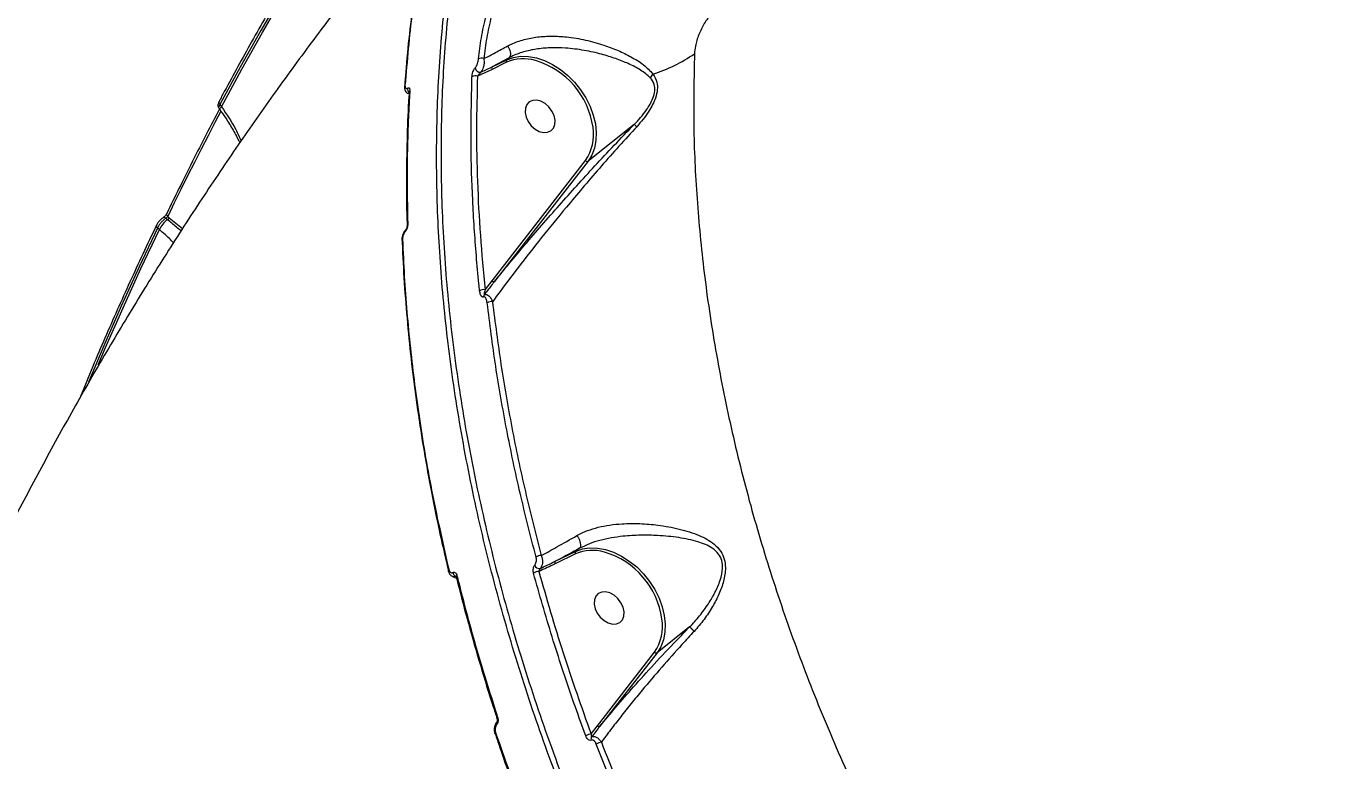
# Model space of a CAD drawing. Header units: millimetres. Extents: x -7151 to 6134, y -5040 to 5562.
# Drawn here: x -3801.5 to -3471.7, y -40.1 to 143.5 of the extents above; entities that cross this region are included whole.
import ezdxf

# ---------------------------------------------------------------- set-up
doc = ezdxf.new("R2010")
doc.units = ezdxf.units.MM
for name, color, linetype in [('DIKOM_ОБЪЕКТ', 7, 'Continuous'), ('DIKOM_РАЗМЕР_ЗОНА', 7, 'Continuous'), ('DIKOM_РАЗМЕР_ОБЪЕКТА', 7, 'Continuous')]:
    doc.layers.add(name, color=color, linetype=linetype)
doc.styles.add('style1', font='arial.ttf', dxfattribs={"width": 0.8})
doc.dimstyles.new('1-50', dxfattribs={"dimtxt": 300, "dimasz": 200, "dimexe": 100, "dimexo": 0, "dimgap": 100, "dimtad": 1, "dimtxsty": 'style1', "dimcen": 200, "dimclrd": 7, "dimclre": 7, "dimclrt": 7, "dimadec": 1, "dimazin": 2, "dimtfac": 1, "dimtmove": 0, "dimatfit": 2, "dimfxl": 0, "dimlwd": 25, "dimlwe": 18, "dimarcsym": 0})

# ---------------------------------------------------------------- blocks, each defined once
blk = doc.blocks.new('*D0')
at = {"layer": 'Defpoints', "color": 0, "transparency": 16777216}
for p in [(4133.55, 168.74), (-4567.47, -1241.13), (4133.55, -4153.12)]:
    blk.add_point(p, dxfattribs=at)
at = {"layer": 'DIKOM_РАЗМЕР_ОБЪЕКТА', "color": 7, "lineweight": 18, "transparency": 16777216}
for p, q in [((4133.55, 168.74), (4133.55, -4253.12)), ((-4567.47, -1241.13), (-4567.47, -4253.12))]:
    blk.add_line(p, q, dxfattribs=at)
at = {"layer": 'DIKOM_РАЗМЕР_ОБЪЕКТА', "color": 7, "lineweight": 25, "transparency": 16777216}
blk.add_line((-4367.47, -4153.12), (3933.55, -4153.12), dxfattribs=at)
at = {"layer": 'DIKOM_РАЗМЕР_ОБЪЕКТА', "color": 7, "transparency": 16777216}
for points in [[(-4367.47, -4119.79), (-4367.47, -4186.45), (-4567.47, -4153.12)], [(3933.55, -4119.79), (3933.55, -4186.45), (4133.55, -4153.12)]]:
    blk.add_solid(points, dxfattribs=at)
at = {"layer": 'DIKOM_РАЗМЕР_ОБЪЕКТА', "color": 7, "transparency": 16777216, "insert": (150.61, -3899.95), "char_height": 300, "attachment_point": 5, "style": 'style1'}
blk.add_mtext('8700', dxfattribs=at)
blk = doc.blocks.new('*D1')
at = {"layer": 'Defpoints', "color": 0, "transparency": 16777216}
for p in [(-2392.45, 3674.75), (-6010.84, -1738.88), (-3202.89, -1738.88)]:
    blk.add_point(p, dxfattribs=at)
at = {"layer": 'DIKOM_РАЗМЕР_ОБЪЕКТА', "color": 7, "lineweight": 18, "transparency": 16777216}
for p, q in [((-2392.45, 3674.75), (-6110.84, 3674.75)), ((-3202.89, -1738.88), (-6110.84, -1738.88))]:
    blk.add_line(p, q, dxfattribs=at)
at = {"layer": 'DIKOM_РАЗМЕР_ОБЪЕКТА', "color": 7, "lineweight": 25, "transparency": 16777216}
blk.add_line((-6010.84, 3474.75), (-6010.84, -1538.88), dxfattribs=at)
at = {"layer": 'DIKOM_РАЗМЕР_ОБЪЕКТА', "color": 7, "transparency": 16777216}
for points in [[(-6044.18, 3474.75), (-5977.51, 3474.75), (-6010.84, 3674.75)], [(-6044.18, -1538.88), (-5977.51, -1538.88), (-6010.84, -1738.88)]]:
    blk.add_solid(points, dxfattribs=at)
at = {"layer": 'DIKOM_РАЗМЕР_ОБЪЕКТА', "color": 7, "transparency": 16777216, "insert": (-6264.01, 967.94), "char_height": 300, "attachment_point": 5, "rotation": 90, "style": 'style1'}
blk.add_mtext('5400', dxfattribs=at)
blk = doc.blocks.new('*D2')
at = {"layer": 'Defpoints', "color": 0, "transparency": 16777216}
for p in [(-3409.24, 5551.13), (-6701.17, -3742.74), (-3065.41, -3742.74)]:
    blk.add_point(p, dxfattribs=at)
at = {"layer": 'DIKOM_РАЗМЕР_ЗОНА', "color": 7, "lineweight": 18, "transparency": 16777216}
for p, q in [((-3409.24, 5551.13), (-6801.17, 5551.13)), ((-3065.41, -3742.74), (-6801.17, -3742.74))]:
    blk.add_line(p, q, dxfattribs=at)
at = {"layer": 'DIKOM_РАЗМЕР_ЗОНА', "color": 7, "lineweight": 25, "transparency": 16777216}
blk.add_line((-6701.17, 5351.13), (-6701.17, -3542.74), dxfattribs=at)
at = {"layer": 'DIKOM_РАЗМЕР_ЗОНА', "color": 7, "transparency": 16777216}
for points in [[(-6734.5, 5351.13), (-6667.84, 5351.13), (-6701.17, 5551.13)], [(-6734.5, -3542.74), (-6667.84, -3542.74), (-6701.17, -3742.74)]]:
    blk.add_solid(points, dxfattribs=at)
at = {"layer": 'DIKOM_РАЗМЕР_ЗОНА', "color": 7, "transparency": 16777216, "insert": (-6954.45, 885.88), "char_height": 300, "attachment_point": 5, "rotation": 90, "style": 'style1'}
blk.add_mtext('9300', dxfattribs=at)
blk = doc.blocks.new('*D3')
at = {"layer": 'Defpoints', "color": 0, "transparency": 16777216}
for p in [(6133.55, 253.24), (-5802.46, -2467.19), (6133.55, -4939.78)]:
    blk.add_point(p, dxfattribs=at)
at = {"layer": 'DIKOM_РАЗМЕР_ЗОНА', "color": 7, "lineweight": 18, "transparency": 16777216}
for p, q in [((6133.55, 253.24), (6133.55, -5039.78)), ((-5802.46, -2467.19), (-5802.46, -5039.78))]:
    blk.add_line(p, q, dxfattribs=at)
at = {"layer": 'DIKOM_РАЗМЕР_ЗОНА', "color": 7, "lineweight": 25, "transparency": 16777216}
blk.add_line((-5602.46, -4939.78), (5933.55, -4939.78), dxfattribs=at)
at = {"layer": 'DIKOM_РАЗМЕР_ЗОНА', "color": 7, "transparency": 16777216}
for points in [[(-5602.46, -4906.44), (-5602.46, -4973.11), (-5802.46, -4939.78)], [(5933.55, -4906.44), (5933.55, -4973.11), (6133.55, -4939.78)]]:
    blk.add_solid(points, dxfattribs=at)
at = {"layer": 'DIKOM_РАЗМЕР_ЗОНА', "color": 7, "transparency": 16777216, "insert": (186.61, -4686.61), "char_height": 300, "attachment_point": 5, "style": 'style1'}
blk.add_mtext('11950', dxfattribs=at)

msp = doc.modelspace()

# ---------------------------------------------------------------- linework, layer by layer
at = {"layer": 'DIKOM_ОБЪЕКТ', "color": 7, "linetype": 'Continuous', "lineweight": 15}
for p, q in [((-3680.675, 135.704), (-3684.972, 133.421)), ((-3684.972, 133.421), (-3681.317, 135.193)), ((-3680.675, 135.704), (-3681.317, 135.193)), ((-3680.673, 135.705), (-3680.675, 135.704)), ((-3684.984, 132.781), (-3688.619, 131.057)), ((-3687.786, 132.071), (-3684.972, 133.421)), ((-3681.329, 134.553), (-3684.984, 132.781)), ((-3753.314, 123.12), (-3753.045, 122.749)), ((-3753.045, 122.749), (-3753.051, 122.757)), ((-3753.041, 123.988), (-3752.653, 123.451)), ((-3649.436, 118.981), (-3660.967, 109.825)), ((-3684.989, 79.865), (-3661.596, 109.955)), ((-3660.967, 109.825), (-3684.361, 79.736)), ((-3767.27, 95.672), (-3767.286, 95.661)), ((-3766.095, 95.975), (-3765.736, 95.678)), ((-3765.736, 95.678), (-3762.399, 92.944)), ((-3768.197, 92.687), (-3768.662, 93.073)), ((-3766.146, 95.179), (-3766.561, 95.523)), ((-3707.53, 89.97), (-3707.532, 90.007)), ((-3686.707, 77.632), (-3684.989, 79.865)), ((-3664.081, 11.564), (-3669.172, 9.095)), ((-3669.16, 9.735), (-3664.069, 12.204)), ((-3663.087, 12.983), (-3664.069, 12.204)), ((-3663.085, 12.985), (-3663.087, 12.983)), ((-3693.951, 5.936), (-3694.083, 5.987)), ((-3635.592, -6.711), (-3643.719, -13.164)), ((-3658.637, -31.414), (-3644.348, -13.035)), ((-3643.719, -13.164), (-3658.007, -31.543)), ((-3660.207, -33.467), (-3658.637, -31.414))]:
    msp.add_line(p, q, dxfattribs=at)
at = {"layer": 'DIKOM_ОБЪЕКТ', "color": 7, "linetype": 'Continuous', "lineweight": 15, "flags": 128}
for points in [[(-3709.769, 195.53), (-3715.534, 186.977), (-3721.199, 178.311), (-3726.763, 169.532), (-3732.224, 160.641), (-3737.584, 151.64), (-3742.84, 142.53), (-3747.993, 133.312), (-3753.041, 123.988)], [(-3752.653, 123.451), (-3747.595, 132.796), (-3742.433, 142.033), (-3737.167, 151.162), (-3731.797, 160.181), (-3726.324, 169.089), (-3720.748, 177.885), (-3715.072, 186.568), (-3709.294, 195.137)], [(-3681.317, 135.193), (-3679.647, 135.791), (-3677.825, 136.073), (-3675.893, 136.035), (-3673.891, 135.675), (-3671.862, 135.003), (-3669.852, 134.032), (-3667.902, 132.785), (-3666.058, 131.287), (-3664.356, 129.572), (-3662.836, 127.677), (-3661.529, 125.642), (-3660.464, 123.512), (-3659.664, 121.333), (-3659.147, 119.153), (-3658.924, 117.018), (-3658.999, 114.975), (-3659.371, 113.068), (-3660.032, 111.339), (-3660.967, 109.825)], [(-3752.8, 122.308), (-3754.293, 119.467), (-3756.019, 116.15), (-3757.73, 112.819), (-3759.43, 109.476), (-3761.116, 106.12), (-3762.789, 102.751), (-3764.449, 99.369), (-3766.095, 95.975)], [(-3753.051, 122.757), (-3753.061, 122.786), (-3753.05, 122.896), (-3752.976, 123.047), (-3752.842, 123.234), (-3752.653, 123.451)], [(-3669.282, 119.006), (-3669.221, 120.074), (-3669.463, 121.221), (-3669.989, 122.352), (-3670.756, 123.377), (-3671.702, 124.213), (-3672.75, 124.792), (-3673.815, 125.066), (-3674.811, 125.014), (-3675.658, 124.64), (-3676.286, 123.974), (-3676.645, 123.07), (-3676.706, 122.002), (-3676.464, 120.856), (-3675.938, 119.724), (-3675.171, 118.699), (-3674.225, 117.863), (-3673.178, 117.285), (-3672.112, 117.01), (-3671.116, 117.062), (-3670.269, 117.436), (-3669.641, 118.102), (-3669.282, 119.006)], [(-3768.662, 93.073), (-3773.239, 83.354), (-3777.709, 73.537), (-3782.071, 63.621), (-3785.924, 54.569)], [(-3783.491, 58.843), (-3781.633, 63.175), (-3777.262, 73.111), (-3772.783, 82.949), (-3768.197, 92.687)], [(-3664.069, 12.204), (-3662.398, 12.801), (-3660.577, 13.084), (-3658.644, 13.045), (-3656.642, 12.685), (-3654.613, 12.013), (-3652.603, 11.043), (-3650.654, 9.795), (-3648.809, 8.298), (-3647.108, 6.583), (-3645.587, 4.687), (-3644.28, 2.652), (-3643.215, 0.522), (-3642.416, -1.656), (-3641.899, -3.837), (-3641.675, -5.972), (-3641.75, -8.015), (-3642.122, -9.921), (-3642.783, -11.65), (-3643.719, -13.164)], [(-3695.972, 7.427), (-3695.974, 7.431), (-3695.983, 7.459)], [(-3652.033, -3.984), (-3651.972, -2.915), (-3652.215, -1.769), (-3652.74, -0.637), (-3653.507, 0.388), (-3654.453, 1.224), (-3655.501, 1.802), (-3656.566, 2.076), (-3657.563, 2.025), (-3658.409, 1.651), (-3659.038, 0.985), (-3659.397, 0.081), (-3659.458, -0.987), (-3659.215, -2.134), (-3658.69, -3.266), (-3657.923, -4.291), (-3656.977, -5.127), (-3655.929, -5.705), (-3654.863, -5.979), (-3653.867, -5.928), (-3653.021, -5.553), (-3652.392, -4.888), (-3652.033, -3.984)], [(-3683.744, -29.59), (-3683.751, -29.544), (-3683.728, -29.471), (-3683.671, -29.391), (-3683.579, -29.307)], [(-3684.254, -33.414), (-3684.26, -33.403), (-3684.267, -33.383)]]:
    msp.add_lwpolyline(points, dxfattribs=at)
at = {"layer": 'DIKOM_ОБЪЕКТ', "color": 7, "linetype": 'Continuous', "lineweight": 15}
for centre, radius, start, end in [((-3687.627, 133.931), 1.654, 68.44613, 116.14613), ((-3680.934, 134.866), 0.504, 139.49011, 218.37562), ((-3677.08, 124.771), 10.666, 73.82934, 113.47916), ((-3656.265, 168.408), 38.552, 287.41639, 304.63135), ((-3687.918, 133.366), 1.301, 188.30938, 275.8195), ((-3684.588, 133.094), 0.505, 139.6153, 218.2504), ((-3680.028, 115.378), 20.509, 8.17744, 73.22607), ((-3706.541, 128.461), 0.373, 124.84248, 179.0232), ((-3689.195, 129.615), 1.553, 68.22705, 121.08957), ((-3642.562, 129.369), 3.125, 133.83556, 154.94787), ((-3704.968, 127.948), 1.186, 173.09412, 227.62182), ((-3705.309, 127.099), 0.389, 125.6802, 174.42618), ((-3752.618, 124.535), 0.692, 160.6914, 232.30773), ((-3671.135, 116.471), 11.552, 325.66208, 9.08681), ((-3661.202, 110.278), 0.51, 219.3223, 297.40166), ((-3767.022, 95.087), 0.635, 43.35122, 112.90244), ((-3765.703, 96.518), 0.67, 162.86904, 234.17084), ((-3766.749, 96.093), 1.095, 303.41617, 337.69711), ((-3768.272, 93.616), 0.669, 163.04989, 234.24101), ((-3763.149, 90.623), 5.453, 123.33626, 157.76369), ((-3706.231, 92.255), 0.509, 138.89586, 191.39891), ((-3705.883, 93.761), 0.349, 122.7043, 180.4223), ((-3707.178, 89.989), 0.354, 123.22896, 177.08863), ((-3684.595, 80.188), 0.509, 219.2829, 297.44237), ((-3687.106, 75.866), 1.811, 77.25538, 122.55719), ((-3686.259, 75.866), 0.865, 141.11327, 180.60236), ((-3685.213, 72.849), 1.835, 79.12001, 122.61387), ((-3672.671, 8.851), 2.322, 89.96418, 124.20461), ((-3663.686, 11.877), 0.504, 139.49026, 218.37547), ((-3659.831, 1.781), 10.666, 73.82935, 113.4792), ((-3662.78, -7.611), 20.509, 8.17746, 73.22604), ((-3695.669, 7.47), 0.314, 118.83343, 181.97786), ((-3693.587, 7.103), 1.222, 187.85057, 246.07309), ((-3673.29, 4.811), 2.342, 89.49089, 124.35377), ((-3673.123, 9.177), 1.255, 200.4863, 280.20224), ((-3668.777, 9.408), 0.504, 139.48977, 218.37593), ((-3693.607, 5.839), 0.307, 117.96053, 183.92218), ((-3653.886, -6.518), 11.552, 325.66209, 9.08679), ((-3643.953, -12.712), 0.51, 219.32271, 297.4019), ((-3683.273, -30.885), 0.652, 144.29007, 209.65735), ((-3658.242, -31.09), 0.51, 219.35654, 297.38522), ((-3683.956, -33.392), 0.311, 117.10451, 178.20972), ((-3659.865, -36.309), 2.863, 96.87456, 125.29214), ((-3659.296, -34.749), 0.94, 144.81931, 197.08292), ((-3657.215, -38.43), 2.929, 98.27148, 125.3061)]:
    msp.add_arc(centre, radius, start, end, dxfattribs=at)
for points, knots in [([(-3477.211, -298.244), (-3480.751, -295.551), (-3490.29, -288.296), (-3505.481, -275.757), (-3522.614, -260.471), (-3539.368, -244.249), (-3555.675, -227.127), (-3571.464, -209.137), (-3586.387, -190.677), (-3600.414, -171.822), (-3613.534, -152.653), (-3625.962, -132.857), (-3637.621, -112.477), (-3648.454, -91.573), (-3658.221, -70.603), (-3666.913, -49.642), (-3674.545, -28.761), (-3681.244, -7.619), (-3686.943, 13.718), (-3691.598, 35.181), (-3695.106, 56.296), (-3697.483, 77), (-3698.769, 97.239), (-3698.982, 117.342), (-3698.079, 137.232), (-3696.029, 156.832), (-3692.89, 175.718), (-3688.662, 193.814), (-3683.834, 210.19), (-3679.916, 220.24), (-3678.143, 224.789)], [0, 0, 0, 0, 0.0212542, 0.0572595, 0.0932925, 0.1292979, 0.1663493, 0.2034307, 0.2404822, 0.2764872, 0.3125206, 0.3485261, 0.3855771, 0.4226588, 0.4597101, 0.4957154, 0.5317484, 0.567754, 0.6048053, 0.6418867, 0.678938, 0.7149434, 0.7509765, 0.7869819, 0.8240332, 0.8611146, 0.8981659, 0.9341712, 0.9702043, 1, 1, 1, 1]), ([(-3693.826, 198.485), (-3694.111, 197.605), (-3695.314, 193.898), (-3697.177, 187.196), (-3699.411, 178.383), (-3701.37, 169.406), (-3703.075, 160.286), (-3704.523, 151.033), (-3705.692, 141.645), (-3706.456, 134.197), (-3706.739, 129.842), (-3706.814, 128.695)], [0, 0, 0, 0, 0.0404855, 0.1706715, 0.3009821, 0.4313891, 0.5618623, 0.6923715, 0.8228787, 0.9533522, 1, 1, 1, 1]), ([(-3693.758, 198.743), (-3695.381, 193.246), (-3698.629, 182.253), (-3702.303, 164.979), (-3705.157, 147.2), (-3706.221, 134.911), (-3706.754, 128.767)], [0, 0, 0, 0, 0.2485944, 0.4971901, 0.7485953, 1, 1, 1, 1]), ([(-3709.941, 196.4), (-3711.38, 194.284), (-3715.551, 188.148), (-3722.302, 177.819), (-3730.124, 165.34), (-3737.741, 152.638), (-3745.019, 139.943), (-3750.151, 130.604), (-3752.829, 125.59), (-3753.271, 124.763)], [0, 0, 0, 0, 0.0930133, 0.2696511, 0.4462906, 0.6229352, 0.7995801, 0.9669362, 1, 1, 1, 1]), ([(-3699.28, 178.463), (-3701.968, 175.257), (-3708.092, 167.952), (-3717.383, 156.292), (-3727.208, 143.522), (-3736.808, 130.514), (-3746.194, 117.28), (-3755.356, 103.819), (-3764.295, 90.136), (-3773.006, 76.233), (-3781.487, 62.114), (-3789.734, 47.78), (-3797.747, 33.237), (-3805.519, 18.485), (-3813.051, 3.531), (-3820.339, -11.623), (-3827.379, -26.974), (-3834.17, -42.516), (-3840.708, -58.247), (-3846.992, -74.161), (-3853.02, -90.255), (-3858.782, -106.525), (-3864.241, -122.764), (-3867.632, -133.643), (-3869.299, -138.993)], [0, 0, 0, 0, 0.0350075, 0.0797664, 0.1246399, 0.169631, 0.2147444, 0.2599819, 0.3053462, 0.3508403, 0.3964659, 0.4422237, 0.4881157, 0.5341421, 0.5803035, 0.6265996, 0.6730297, 0.7195926, 0.7662868, 0.8131112, 0.8600623, 0.907138, 0.9543349, 1, 1, 1, 1]), ([(-3690.94, 179.72), (-3691.653, 176.134), (-3693.574, 166.473), (-3695.824, 150.273), (-3697.42, 131.054), (-3697.932, 111.207), (-3697.334, 90.786), (-3695.592, 69.847), (-3692.749, 48.851), (-3688.839, 27.871), (-3683.92, 6.98), (-3677.912, -14.164), (-3670.79, -35.496), (-3662.551, -56.945), (-3653.376, -78.039), (-3643.32, -98.714), (-3632.454, -118.916), (-3620.6, -138.975), (-3607.758, -158.813), (-3593.949, -178.353), (-3579.648, -196.946), (-3564.951, -214.566), (-3549.958, -231.214), (-3534.247, -247.374), (-3517.843, -262.973), (-3500.782, -277.948), (-3483.2, -292.165), (-3465.141, -305.563), (-3446.661, -318.099), (-3427.694, -329.802), (-3408.287, -340.593), (-3388.498, -350.412), (-3368.761, -359.042), (-3349.144, -366.484), (-3329.71, -372.76), (-3310.142, -377.971), (-3290.501, -382.06), (-3270.864, -384.959), (-3252.791, -386.595), (-3241.406, -386.828), (-3236.372, -386.932)], [0, 0, 0, 0, 0.0156515, 0.0421674, 0.0687038, 0.0952197, 0.1225059, 0.1498143, 0.1771005, 0.2036164, 0.2301528, 0.2566688, 0.2839549, 0.3112633, 0.3385495, 0.3650654, 0.3916018, 0.4181179, 0.445404, 0.4727124, 0.4999986, 0.5255598, 0.5511394, 0.5767009, 0.6029492, 0.6292178, 0.6554667, 0.6819827, 0.708519, 0.7350351, 0.7623211, 0.7896295, 0.8169158, 0.843432, 0.8699685, 0.8964843, 0.9237709, 0.9510792, 0.9783655, 1, 1, 1, 1]), ([(-3688.355, 135.416), (-3688.158, 137.158), (-3687.759, 140.666), (-3686.91, 144.332), (-3686.482, 146.178)], [0, 0, 0, 0, 0.4964894, 1, 1, 1, 1]), ([(-3685.185, 145.998), (-3685.598, 144.217), (-3686.431, 140.63), (-3686.822, 137.198), (-3687.019, 135.47)], [0, 0, 0, 0, 0.49648111, 1, 1, 1, 1]), ([(-3628.24, 148.343), (-3628.884, 147.82), (-3630.163, 146.781), (-3631.94, 144.325), (-3633.339, 141.525), (-3634.166, 138.846), (-3634.3, 137.322), (-3634.356, 136.686)], [0, 0, 0, 0, 0.2180084, 0.4332393, 0.6437838, 0.8514348, 1, 1, 1, 1]), ([(-3687.019, 135.47), (-3686.073, 135.961), (-3684.172, 136.949), (-3682.109, 138.079), (-3681.074, 138.647)], [0, 0, 0, 0, 0.4978818, 1, 1, 1, 1]), ([(-3681.074, 138.647), (-3680.764, 138.807), (-3679.503, 139.461), (-3677.03, 140.32), (-3673.589, 140.97), (-3669.992, 141.157), (-3665.94, 140.937), (-3661.528, 140.197), (-3657.189, 138.979), (-3653.401, 137.534), (-3650.064, 135.885), (-3646.992, 134.037), (-3645.481, 132.427), (-3644.726, 131.623)], [0, 0, 0, 0, 0.02759847, 0.11218459, 0.19682666, 0.28073401, 0.36470952, 0.47824477, 0.59191192, 0.68865172, 0.78542168, 0.89285869, 1, 1, 1, 1]), ([(-3681.074, 138.647), (-3681.051, 138.609), (-3680.98, 138.492), (-3680.78, 138.125), (-3680.53, 137.518), (-3680.377, 136.778), (-3680.395, 136.107), (-3680.576, 135.845), (-3680.673, 135.705)], [0, 0, 0, 0, 0.0342995, 0.1061238, 0.3220886, 0.538054, 0.7540185, 1, 1, 1, 1]), ([(-3689.205, 133.177), (-3689.118, 133.284), (-3688.945, 133.496), (-3688.698, 133.995), (-3688.464, 134.66), (-3688.394, 135.146), (-3688.355, 135.416)], [0, 0, 0, 0, 0.1849711, 0.3686483, 0.6501111, 1, 1, 1, 1]), ([(-3687.019, 135.47), (-3686.989, 135.066), (-3686.933, 134.326), (-3687.131, 133.316), (-3687.418, 132.557), (-3687.661, 132.236), (-3687.786, 132.071)], [0, 0, 0, 0, 0.33120496, 0.6077681, 0.79829247, 1, 1, 1, 1]), ([(-3645.392, 130.692), (-3646.156, 131.351), (-3647.708, 132.692), (-3650.731, 134.185), (-3654.024, 135.51), (-3657.698, 136.654), (-3661.913, 137.607), (-3666.155, 138.143), (-3670.081, 138.239), (-3673.499, 137.982), (-3676.798, 137.317), (-3679.172, 136.496), (-3680.372, 135.851), (-3680.673, 135.705), (-3680.673, 135.705)], [0, 0, 0, 0, 0.105859, 0.2153306, 0.3127877, 0.4120242, 0.5248087, 0.6413386, 0.7237036, 0.8082088, 0.889368, 0.9734876, 0.999986, 1, 1, 1, 1]), ([(-3634.356, 136.686), (-3634.481, 130.726), (-3634.731, 118.801), (-3633.863, 100.497), (-3632.072, 81.779), (-3629.232, 62.659), (-3625.351, 43.206), (-3620.509, 23.844), (-3614.746, 4.64), (-3608.122, -14.347), (-3600.527, -33.428), (-3591.946, -52.536), (-3582.386, -71.606), (-3572.055, -90.222), (-3561.006, -108.331), (-3549.306, -125.892), (-3536.767, -143.186), (-3523.397, -160.139), (-3509.224, -176.684), (-3494.55, -192.466), (-3479.435, -207.448), (-3463.949, -221.611), (-3447.849, -235.176), (-3431.165, -248.07), (-3413.941, -260.231), (-3396.54, -271.402), (-3379.024, -281.566), (-3361.456, -290.728), (-3343.567, -299.029), (-3325.404, -306.399), (-3307.025, -312.799), (-3290.106, -317.695), (-3274.676, -321.415), (-3265.41, -323.124), (-3260.772, -323.978)], [0, 0, 0, 0, 0.0311785, 0.062381, 0.0935595, 0.1256443, 0.1577552, 0.18984, 0.2210202, 0.2522244, 0.2834046, 0.3154899, 0.3476012, 0.3796863, 0.4108892, 0.442116, 0.4733188, 0.5054257, 0.5375584, 0.5696652, 0.6009198, 0.6321982, 0.6634525, 0.6956102, 0.7277943, 0.7599521, 0.7912843, 0.8226409, 0.853973, 0.8862093, 0.918471, 0.9507074, 0.9753306, 1, 1, 1, 1]), ([(-3689.997, 130.945), (-3689.995, 130.991), (-3689.982, 131.271), (-3689.894, 131.785), (-3689.688, 132.401), (-3689.454, 132.872), (-3689.288, 133.076), (-3689.205, 133.177)], [0, 0, 0, 0, 0.06391297, 0.38860166, 0.64556111, 0.82236284, 1, 1, 1, 1]), ([(-3687.786, 132.071), (-3687.812, 132.046), (-3687.856, 132.004), (-3687.952, 131.9), (-3688.107, 131.726), (-3688.332, 131.448), (-3688.507, 131.216), (-3688.603, 131.08), (-3688.619, 131.057)], [0, 0, 0, 0, 0.0726892, 0.122662, 0.2789157, 0.5490338, 0.924758, 1, 1, 1, 1]), ([(-3706.754, 128.767), (-3706.755, 128.633), (-3706.757, 128.367), (-3706.641, 128.106), (-3706.453, 127.989), (-3706.271, 128.022), (-3706.164, 128.081), (-3706.146, 128.091)], [0, 0, 0, 0, 0.2378235, 0.4755597, 0.7135449, 0.9515239, 1, 1, 1, 1]), ([(-3688.08, 77.392), (-3688.141, 77.978), (-3688.445, 80.906), (-3689.143, 88.5), (-3689.894, 100.104), (-3690.364, 115.081), (-3690.129, 125.269), (-3689.997, 130.945)], [0, 0, 0, 0, 0.032166, 0.1608354, 0.4183959, 0.675957, 1, 1, 1, 1]), ([(-3688.619, 131.057), (-3688.733, 126.706), (-3688.961, 118.003), (-3688.691, 104.709), (-3688.008, 91.264), (-3687.14, 82.176), (-3686.707, 77.632)], [0, 0, 0, 0, 0.2493136, 0.49862819, 0.74931418, 1, 1, 1, 1]), ([(-3649.432, 118.983), (-3649.431, 118.985), (-3648.319, 120.111), (-3646.899, 121.759), (-3645.44, 124.054), (-3644.656, 125.659), (-3644.177, 127.409), (-3644.319, 129.305), (-3644.996, 130.179), (-3645.392, 130.692)], [0, 0, 0, 0, 0.0003171, 0.3168752, 0.430859, 0.5444584, 0.6783351, 0.8113858, 1, 1, 1, 1]), ([(-3644.726, 131.623), (-3644.336, 130.976), (-3643.661, 129.857), (-3643.544, 127.694), (-3644.005, 125.747), (-3644.786, 123.956), (-3646.211, 121.447), (-3647.706, 119.691), (-3648.791, 118.416)], [0, 0, 0, 0, 0.1914606, 0.3312425, 0.4704813, 0.5823673, 0.6969274, 1, 1, 1, 1]), ([(-3706.907, 128.498), (-3706.911, 128.46), (-3706.943, 128.169), (-3706.883, 127.712), (-3706.622, 127.182), (-3706.307, 126.863), (-3706.081, 126.8), (-3706.024, 126.784)], [0, 0, 0, 0, 0.0526495, 0.402689, 0.6711827, 0.9170432, 1, 1, 1, 1]), ([(-3705.685, 127.136), (-3705.714, 126.751), (-3705.983, 123.176), (-3706.244, 116.301), (-3706.428, 106.511), (-3706.405, 98.986), (-3706.244, 94.71), (-3706.209, 93.759)], [0, 0, 0, 0, 0.0353745, 0.328601, 0.622473, 0.9160969, 1, 1, 1, 1]), ([(-3705.536, 127.414), (-3705.57, 126.859), (-3705.742, 124.084), (-3706.071, 117.195), (-3706.324, 106.663), (-3706.156, 98.259), (-3706.071, 94.054)], [0, 0, 0, 0, 0.05076966, 0.25385548, 0.62669931, 1, 1, 1, 1]), ([(-3706.146, 128.091), (-3706.128, 128.101), (-3706.022, 128.159), (-3705.841, 128.192), (-3705.652, 128.076), (-3705.536, 127.815), (-3705.536, 127.548), (-3705.536, 127.414)], [0, 0, 0, 0, 0.0479915, 0.2856233, 0.5236317, 0.7617871, 1, 1, 1, 1]), ([(-3705.41, 126.849), (-3705.441, 126.833), (-3705.625, 126.739), (-3705.858, 126.673), (-3705.998, 126.771), (-3706.03, 126.794)], [0, 0, 0, 0, 0.1347493, 0.7964132, 1, 1, 1, 1]), ([(-3705.697, 127.252), (-3705.697, 127.248), (-3705.696, 127.239), (-3705.69, 127.19), (-3705.696, 127.144), (-3705.697, 127.138)], [0, 0, 0, 0, 0.4356638, 0.9220096, 1, 1, 1, 1]), ([(-3753.137, 122.875), (-3754.248, 120.757), (-3757.693, 114.193), (-3762.092, 105.469), (-3765.325, 98.811), (-3766.343, 96.715)], [0, 0, 0, 0, 0.2460517, 0.7626159, 1, 1, 1, 1]), ([(-3753.249, 124.763), (-3753.345, 124.58), (-3753.524, 124.239), (-3753.556, 123.723), (-3753.47, 123.323), (-3753.333, 123.171), (-3753.299, 123.133)], [0, 0, 0, 0, 0.3621496, 0.6740618, 0.9173832, 1, 1, 1, 1]), ([(-3753.041, 123.988), (-3753.066, 123.948), (-3753.204, 123.737), (-3753.346, 123.418), (-3753.392, 123.171), (-3753.312, 123.134), (-3753.303, 123.13)], [0, 0, 0, 0, 0.0977667, 0.5257649, 0.946729, 1, 1, 1, 1]), ([(-3753.092, 122.729), (-3752.584, 122.02), (-3751.381, 120.343), (-3749.751, 117.601), (-3748.593, 115.521), (-3748.117, 114.445), (-3748.095, 114.395)], [0, 0, 0, 0, 0.2627041, 0.6222049, 0.9825613, 1, 1, 1, 1]), ([(-3752.653, 123.451), (-3751.369, 121.568), (-3749.462, 118.77), (-3748.192, 115.826), (-3747.776, 114.862)], [0, 0, 0, 0, 0.6728753, 1, 1, 1, 1]), ([(-3684.361, 79.736), (-3683.144, 81.226), (-3680.71, 84.207), (-3676.751, 88.913), (-3672.577, 93.778), (-3668.246, 98.715), (-3663.816, 103.667), (-3659.243, 108.669), (-3654.461, 113.793), (-3651.11, 117.252), (-3649.436, 118.981)], [0, 0, 0, 0, 0.1257418, 0.2514864, 0.3794579, 0.5074237, 0.6285606, 0.7496634, 0.8748946, 1, 1, 1, 1]), ([(-3649.436, 118.981), (-3649.435, 118.982), (-3649.434, 118.983), (-3649.432, 118.984), (-3649.432, 118.983), (-3649.432, 118.983)], [0, 0, 0, 0, 0.4531241, 0.8312198, 1, 1, 1, 1]), ([(-3648.791, 118.416), (-3648.815, 118.438), (-3648.982, 118.594), (-3649.272, 118.858), (-3649.376, 118.94), (-3649.432, 118.983)], [0, 0, 0, 0, 0.0698784, 0.5005028, 1, 1, 1, 1]), ([(-3648.791, 118.416), (-3648.958, 118.237), (-3650.647, 116.419), (-3653.821, 112.933), (-3658.18, 107.995), (-3662.373, 103.114), (-3667.25, 97.3), (-3672.684, 90.633), (-3678.444, 83.289), (-3682.41, 78.024), (-3684.449, 75.225), (-3684.867, 74.651)], [0, 0, 0, 0, 0.011517, 0.1169967, 0.2229792, 0.3292399, 0.435103, 0.6083269, 0.7820027, 0.9552835, 1, 1, 1, 1]), ([(-3767.277, 95.647), (-3767.452, 95.534), (-3767.72, 95.36), (-3767.958, 95.093), (-3768.041, 95)], [0, 0, 0, 0, 0.6520122, 1, 1, 1, 1]), ([(-3766.345, 96.713), (-3766.347, 96.709), (-3766.361, 96.676), (-3766.433, 96.548), (-3766.572, 96.347), (-3766.777, 96.1), (-3767.001, 95.877), (-3767.181, 95.73), (-3767.249, 95.687), (-3767.27, 95.674)], [0, 0, 0, 0, 0.0164711, 0.1611727, 0.3305045, 0.5300927, 0.7441665, 0.9222854, 1, 1, 1, 1]), ([(-3766.095, 95.975), (-3766.124, 95.939), (-3766.181, 95.868), (-3766.3, 95.745), (-3766.425, 95.629), (-3766.513, 95.558), (-3766.555, 95.527), (-3766.561, 95.523)], [0, 0, 0, 0, 0.24413778, 0.48580262, 0.72474868, 0.96164833, 1, 1, 1, 1]), ([(-3768.911, 93.81), (-3770.061, 91.393), (-3773.393, 84.383), (-3778.735, 72.621), (-3784.015, 60.551), (-3787.087, 53.056), (-3788.196, 50.352)], [0, 0, 0, 0, 0.1703289, 0.4938401, 0.8173536, 1, 1, 1, 1]), ([(-3768.041, 95), (-3768.152, 94.887), (-3768.458, 94.575), (-3768.751, 94.151), (-3768.874, 93.871), (-3768.9, 93.811)], [0, 0, 0, 0, 0.3086373, 0.8533989, 1, 1, 1, 1]), ([(-3766.561, 95.523), (-3766.591, 95.502), (-3766.813, 95.358), (-3767.252, 95.004), (-3767.834, 94.391), (-3768.344, 93.71), (-3768.556, 93.285), (-3768.662, 93.073)], [0, 0, 0, 0, 0.038799, 0.2784007, 0.5186378, 0.7593987, 1, 1, 1, 1]), ([(-3764.688, 89.412), (-3765.352, 90.101), (-3766.435, 91.225), (-3767.705, 92.279), (-3768.197, 92.687)], [0, 0, 0, 0, 0.6131942, 1, 1, 1, 1]), ([(-3762.774, 92.37), (-3763.539, 93.011), (-3764.657, 93.947), (-3765.789, 94.884), (-3766.146, 95.179)], [0, 0, 0, 0, 0.6846241, 1, 1, 1, 1]), ([(-3706.61, 92.582), (-3706.635, 92.559), (-3706.842, 92.371), (-3707.142, 91.864), (-3707.432, 91.063), (-3707.568, 90.4), (-3707.518, 90.073), (-3707.508, 90.007)], [0, 0, 0, 0, 0.0390068, 0.3246429, 0.6210357, 0.923728, 1, 1, 1, 1]), ([(-3706.071, 94.054), (-3706.071, 94.004), (-3706.07, 93.8), (-3706.119, 93.411), (-3706.263, 92.919), (-3706.472, 92.47), (-3706.643, 92.26), (-3706.729, 92.154)], [0, 0, 0, 0, 0.0795971, 0.3195061, 0.5498005, 0.7749609, 1, 1, 1, 1]), ([(-3706.233, 93.765), (-3706.232, 93.761), (-3706.23, 93.709), (-3706.237, 93.544), (-3706.284, 93.282), (-3706.368, 93.01), (-3706.473, 92.789), (-3706.554, 92.658), (-3706.609, 92.595), (-3706.614, 92.59), (-3706.614, 92.59)], [0, 0, 0, 0, 0.0124215, 0.1827663, 0.3716487, 0.5759388, 0.7406628, 0.8811004, 0.9962907, 1, 1, 1, 1]), ([(-3707.444, 89.97), (-3707.413, 88.931), (-3707.283, 84.579), (-3706.786, 76.83), (-3705.951, 66.726), (-3704.833, 56.546), (-3703.458, 46.307), (-3701.823, 36.017), (-3699.92, 25.687), (-3697.975, 16.219), (-3696.548, 10.188), (-3695.94, 7.619)], [0, 0, 0, 0, 0.03882388, 0.16274318, 0.28678981, 0.41093422, 0.53514616, 0.65939381, 0.78363945, 0.9078494, 1, 1, 1, 1]), ([(-3706.729, 92.154), (-3706.815, 92.05), (-3706.985, 91.842), (-3707.191, 91.399), (-3707.329, 90.915), (-3707.376, 90.534), (-3707.373, 90.335), (-3707.372, 90.285)], [0, 0, 0, 0, 0.2263623, 0.4527962, 0.6823843, 0.9207818, 1, 1, 1, 1]), ([(-3707.372, 90.285), (-3707.237, 87.205), (-3706.841, 78.196), (-3705.55, 63.076), (-3703.198, 44.833), (-3700.043, 26.38), (-3697.228, 13.957), (-3695.821, 7.745)], [0, 0, 0, 0, 0.1144548, 0.3347654, 0.5550758, 0.777538, 1, 1, 1, 1]), ([(-3684.361, 79.736), (-3684.511, 79.544), (-3685.262, 78.583), (-3686.116, 77.471), (-3686.82, 76.556), (-3686.933, 76.41)], [0, 0, 0, 0, 0.1735012, 0.8675095, 1, 1, 1, 1]), ([(-3687.124, 75.857), (-3687.143, 75.85), (-3687.232, 75.815), (-3687.412, 75.827), (-3687.645, 76.005), (-3687.928, 76.484), (-3688.02, 77.03), (-3688.08, 77.392)], [0, 0, 0, 0, 0.03485542, 0.16198751, 0.33620507, 0.55913452, 1, 1, 1, 1]), ([(-3686.202, 74.394), (-3686.264, 74.745), (-3686.355, 75.265), (-3686.626, 75.721), (-3686.848, 75.889), (-3687.02, 75.898), (-3687.106, 75.864), (-3687.124, 75.857)], [0, 0, 0, 0, 0.44561201, 0.66230432, 0.83645818, 0.96572785, 1, 1, 1, 1]), ([(-3686.707, 77.632), (-3686.784, 77.387), (-3686.898, 77.028), (-3686.972, 76.648), (-3686.985, 76.483), (-3686.966, 76.423), (-3686.949, 76.409), (-3686.937, 76.409), (-3686.933, 76.41)], [0, 0, 0, 0, 0.5065669, 0.7402651, 0.8952778, 0.9534655, 0.9810476, 1, 1, 1, 1]), ([(-3686.933, 76.41), (-3686.901, 76.423), (-3686.756, 76.485), (-3686.448, 76.513), (-3686, 76.348), (-3685.474, 75.875), (-3685.094, 75.25), (-3684.913, 74.772), (-3684.867, 74.651)], [0, 0, 0, 0, 0.0398652, 0.186495, 0.3714867, 0.5854827, 0.8948702, 1, 1, 1, 1]), ([(-3673.976, 10.771), (-3675.342, 16.093), (-3678.074, 26.736), (-3681.399, 42.68), (-3684.201, 58.592), (-3685.535, 69.127), (-3686.202, 74.394)], [0, 0, 0, 0, 0.2490972, 0.4981936, 0.7490968, 1, 1, 1, 1]), ([(-3684.867, 74.651), (-3684.207, 69.433), (-3682.886, 58.998), (-3680.105, 43.161), (-3676.786, 27.217), (-3674.042, 16.521), (-3672.669, 11.173)], [0, 0, 0, 0, 0.2490971, 0.4981936, 0.7490974, 1, 1, 1, 1]), ([(-3663.745, 16.162), (-3663.652, 16.214), (-3662.825, 16.682), (-3661.112, 17.457), (-3658.43, 18.279), (-3655.513, 18.836), (-3652, 19.182), (-3647.93, 19.203), (-3643.099, 18.79), (-3638.068, 17.873), (-3634.033, 16.624), (-3631.199, 15.258), (-3629.325, 14.021), (-3627.775, 12.417), (-3626.801, 10.333), (-3626.492, 7.74), (-3626.997, 4.708), (-3628.18, 1.467), (-3629.838, -1.731), (-3631.893, -4.876), (-3633.583, -6.823), (-3634.433, -7.803)], [0, 0, 0, 0, 0.0056271, 0.0501942, 0.0960225, 0.143344, 0.1917798, 0.2623013, 0.3349921, 0.4257377, 0.5191869, 0.558725, 0.5987864, 0.6438214, 0.6799304, 0.7160745, 0.7691281, 0.8231996, 0.8784512, 0.9388477, 1, 1, 1, 1]), ([(-3672.669, 11.173), (-3671.391, 11.861), (-3668.598, 13.366), (-3665.452, 15.179), (-3663.745, 16.162)], [0, 0, 0, 0, 0.45745308, 1, 1, 1, 1]), ([(-3663.745, 16.162), (-3663.72, 16.126), (-3663.559, 15.894), (-3663.272, 15.394), (-3662.975, 14.654), (-3662.831, 13.934), (-3662.85, 13.328), (-3663.007, 13.099), (-3663.085, 12.985)], [0, 0, 0, 0, 0.0319402, 0.2048241, 0.403632, 0.6024089, 0.8011927, 1, 1, 1, 1]), ([(-3635.587, -6.709), (-3635.586, -6.708), (-3634.671, -5.863), (-3633.056, -3.936), (-3630.909, -1.07), (-3629.159, 1.907), (-3627.862, 4.852), (-3627.215, 7.624), (-3627.416, 9.962), (-3628.331, 11.762), (-3629.818, 13.033), (-3631.615, 13.962), (-3634.347, 14.931), (-3638.271, 15.732), (-3643.1, 16.203), (-3647.813, 16.29), (-3651.715, 16.069), (-3655.151, 15.613), (-3657.958, 14.99), (-3660.726, 14.215), (-3662.189, 13.279), (-3663.085, 12.985), (-3663.085, 12.985)], [0, 0, 0, 0, 0.0000862, 0.0620013, 0.1245703, 0.1789184, 0.2340947, 0.2846849, 0.3177555, 0.3507288, 0.3933944, 0.4325172, 0.4723122, 0.5653806, 0.6608379, 0.7335626, 0.8079682, 0.8560226, 0.9050085, 0.9518278, 0.9999829, 1, 1, 1, 1]), ([(-3674.299, 8.738), (-3674.22, 8.85), (-3674.063, 9.074), (-3673.923, 9.549), (-3673.871, 10.078), (-3673.908, 10.498), (-3673.963, 10.72), (-3673.976, 10.771)], [0, 0, 0, 0, 0.2211449, 0.4418865, 0.6745083, 0.9251114, 1, 1, 1, 1]), ([(-3672.669, 11.173), (-3672.639, 11.093), (-3672.505, 10.744), (-3672.367, 10.079), (-3672.373, 9.238), (-3672.543, 8.48), (-3672.781, 8.123), (-3672.901, 7.942)], [0, 0, 0, 0, 0.0735071, 0.3198372, 0.5507855, 0.7734398, 1, 1, 1, 1]), ([(-3663.087, 12.983), (-3664.911, 11.992), (-3666.986, 10.864), (-3668.925, 9.857), (-3669.16, 9.735)], [0, 0, 0, 0, 0.8785896, 1, 1, 1, 1]), ([(-3695.975, 7.461), (-3695.967, 7.414), (-3695.906, 7.093), (-3695.655, 6.604), (-3695.257, 6.124), (-3694.932, 6.001), (-3694.824, 5.96)], [0, 0, 0, 0, 0.0681724, 0.4689091, 0.8223985, 1, 1, 1, 1]), ([(-3695.821, 7.745), (-3695.773, 7.592), (-3695.677, 7.286), (-3695.428, 6.98), (-3695.138, 6.843), (-3694.919, 6.874), (-3694.811, 6.93), (-3694.798, 6.937)], [0, 0, 0, 0, 0.2478872, 0.4958954, 0.7364377, 0.9670844, 1, 1, 1, 1]), ([(-3694.798, 6.937), (-3694.785, 6.943), (-3694.675, 6.999), (-3694.454, 7.031), (-3694.156, 6.89), (-3693.9, 6.578), (-3693.8, 6.266), (-3693.75, 6.11)], [0, 0, 0, 0, 0.0299328, 0.2617442, 0.503969, 0.7520431, 1, 1, 1, 1]), ([(-3674.611, 6.745), (-3674.623, 6.794), (-3674.677, 7.01), (-3674.718, 7.419), (-3674.669, 7.938), (-3674.531, 8.407), (-3674.376, 8.628), (-3674.299, 8.738)], [0, 0, 0, 0, 0.0733275, 0.3225417, 0.5550838, 0.7774369, 1, 1, 1, 1]), ([(-3661.519, -33.973), (-3661.738, -33.375), (-3662.838, -30.386), (-3665.779, -22.118), (-3670.089, -9.138), (-3673.103, 1.447), (-3674.611, 6.745)], [0, 0, 0, 0, 0.0441413, 0.2207184, 0.6100156, 1, 1, 1, 1]), ([(-3669.172, 9.095), (-3669.411, 8.98), (-3670.773, 8.326), (-3672.141, 7.683), (-3673.269, 7.153)], [0, 0, 0, 0, 0.1757328, 1, 1, 1, 1]), ([(-3672.901, 7.942), (-3672.932, 7.907), (-3672.967, 7.867), (-3673.034, 7.763), (-3673.109, 7.629), (-3673.194, 7.424), (-3673.245, 7.263), (-3673.264, 7.174), (-3673.269, 7.153)], [0, 0, 0, 0, 0.16015131, 0.18649552, 0.396501, 0.63993307, 0.91736827, 1, 1, 1, 1]), ([(-3673.269, 7.153), (-3671.333, 0.385), (-3667.457, -13.17), (-3662.626, -26.695), (-3660.207, -33.467)], [0, 0, 0, 0, 0.4992718, 1, 1, 1, 1]), ([(-3672.901, 7.942), (-3671.899, 8.417), (-3670.655, 9.007), (-3669.403, 9.616), (-3669.16, 9.735)], [0, 0, 0, 0, 0.8058592, 1, 1, 1, 1]), ([(-3694.907, 5.885), (-3694.619, 5.776), (-3694.237, 5.633), (-3693.893, 5.467), (-3693.809, 5.427)], [0, 0, 0, 0, 0.7553908, 1, 1, 1, 1]), ([(-3694.083, 5.987), (-3694.106, 5.975), (-3694.289, 5.885), (-3694.572, 5.815), (-3694.787, 5.941), (-3694.864, 5.986)], [0, 0, 0, 0, 0.0844714, 0.6737481, 1, 1, 1, 1]), ([(-3694.005, 6.051), (-3694.006, 6.052), (-3694.017, 6.061), (-3693.984, 6.024), (-3693.944, 5.938), (-3693.923, 5.848), (-3693.915, 5.818)], [0, 0, 0, 0, 0.0298635, 0.4055686, 0.7971232, 1, 1, 1, 1]), ([(-3693.902, 5.82), (-3693.8, 5.384), (-3692.881, 1.493), (-3690.907, -5.878), (-3687.944, -16.278), (-3685.536, -24.187), (-3684.048, -28.618), (-3683.724, -29.585)], [0, 0, 0, 0, 0.0370431, 0.3303726, 0.6243362, 0.918044, 1, 1, 1, 1]), ([(-3693.75, 6.11), (-3693.602, 5.511), (-3692.863, 2.518), (-3690.945, -4.876), (-3687.804, -16.089), (-3684.988, -24.899), (-3683.579, -29.307)], [0, 0, 0, 0, 0.0507672, 0.2538479, 0.6266939, 1, 1, 1, 1]), ([(-3658.007, -31.543), (-3656.704, -29.975), (-3654.078, -26.815), (-3649.516, -21.59), (-3644.448, -15.99), (-3639.702, -10.932), (-3636.685, -7.834), (-3635.592, -6.711)], [0, 0, 0, 0, 0.2061872, 0.4154216, 0.6401082, 0.8696012, 1, 1, 1, 1]), ([(-3634.433, -7.803), (-3635.451, -8.903), (-3638.226, -11.899), (-3642.626, -16.86), (-3646.834, -21.8), (-3650.211, -25.91), (-3652.859, -29.228), (-3655.365, -32.463), (-3656.88, -34.509), (-3657.637, -35.532)], [0, 0, 0, 0, 0.11279467, 0.30736985, 0.50622943, 0.62802844, 0.74982966, 0.87491417, 1, 1, 1, 1]), ([(-3635.592, -6.711), (-3635.591, -6.711), (-3635.589, -6.709), (-3635.587, -6.709), (-3635.587, -6.709), (-3635.587, -6.709)], [0, 0, 0, 0, 0.4580637, 0.822144, 1, 1, 1, 1]), ([(-3634.433, -7.803), (-3634.465, -7.771), (-3634.691, -7.553), (-3635.064, -7.194), (-3635.446, -6.832), (-3635.54, -6.75), (-3635.587, -6.709)], [0, 0, 0, 0, 0.0544477, 0.3766927, 0.6883401, 1, 1, 1, 1]), ([(-3683.579, -29.307), (-3683.568, -29.342), (-3683.51, -29.531), (-3683.452, -29.908), (-3683.48, -30.415), (-3683.606, -30.882), (-3683.762, -31.099), (-3683.84, -31.207)], [0, 0, 0, 0, 0.0545816, 0.2913434, 0.5278047, 0.7638893, 1, 1, 1, 1]), ([(-3683.747, -29.588), (-3683.742, -29.602), (-3683.718, -29.666), (-3683.688, -29.827), (-3683.678, -30.046), (-3683.701, -30.25), (-3683.748, -30.407), (-3683.794, -30.494), (-3683.8, -30.5), (-3683.802, -30.503)], [0, 0, 0, 0, 0.0445326, 0.2104644, 0.3836333, 0.5613581, 0.7126642, 0.8764673, 1, 1, 1, 1]), ([(-3683.796, -30.517), (-3683.828, -30.546), (-3684.032, -30.738), (-3684.275, -31.258), (-3684.453, -32.057), (-3684.445, -32.823), (-3684.289, -33.233), (-3684.235, -33.374)], [0, 0, 0, 0, 0.0456371, 0.2957524, 0.5676504, 0.8518787, 1, 1, 1, 1]), ([(-3683.84, -31.207), (-3683.918, -31.317), (-3684.074, -31.535), (-3684.202, -32.005), (-3684.228, -32.515), (-3684.168, -32.892), (-3684.109, -33.081), (-3684.098, -33.115)], [0, 0, 0, 0, 0.2363647, 0.472925, 0.7098745, 0.9468276, 1, 1, 1, 1]), ([(-3658.007, -31.543), (-3658.158, -31.736), (-3658.852, -32.624), (-3659.532, -33.512), (-3660.064, -34.208)], [0, 0, 0, 0, 0.217452, 1, 1, 1, 1]), ([(-3684.189, -33.389), (-3683.826, -34.495), (-3682.327, -39.061), (-3679.442, -47.077), (-3675.532, -57.428), (-3671.364, -67.756), (-3666.96, -78.049), (-3662.326, -88.301), (-3657.447, -98.494), (-3653.467, -106.496), (-3651.037, -111.071), (-3650.387, -112.295)], [0, 0, 0, 0, 0.0415398, 0.1714702, 0.3015184, 0.4316533, 0.5618515, 0.6920781, 0.8222962, 0.9524752, 1, 1, 1, 1]), ([(-3684.098, -33.115), (-3681.797, -39.733), (-3677.194, -52.969), (-3669.117, -72.782), (-3660.258, -92.536), (-3653.599, -105.565), (-3650.27, -112.079)], [0, 0, 0, 0, 0.2485952, 0.4971932, 0.7485963, 1, 1, 1, 1]), ([(-3660.194, -35.025), (-3660.304, -35.055), (-3660.521, -35.113), (-3660.879, -34.946), (-3661.22, -34.599), (-3661.422, -34.225), (-3661.509, -33.998), (-3661.519, -33.973)], [0, 0, 0, 0, 0.2146698, 0.4258602, 0.6816467, 0.9641208, 1, 1, 1, 1]), ([(-3660.207, -33.467), (-3660.217, -33.594), (-3660.235, -33.814), (-3660.209, -34.055), (-3660.162, -34.177), (-3660.11, -34.217), (-3660.077, -34.21), (-3660.064, -34.208)], [0, 0, 0, 0, 0.375648, 0.651735, 0.8444847, 0.9350294, 1, 1, 1, 1]), ([(-3658.908, -36.04), (-3659.008, -35.821), (-3659.185, -35.435), (-3659.542, -35.092), (-3659.882, -34.938), (-3660.09, -34.996), (-3660.194, -35.025)], [0, 0, 0, 0, 0.3292116, 0.5797026, 0.7886267, 1, 1, 1, 1]), ([(-3660.064, -34.208), (-3659.886, -34.153), (-3659.539, -34.045), (-3658.918, -34.22), (-3658.287, -34.649), (-3657.862, -35.157), (-3657.668, -35.48), (-3657.637, -35.532)], [0, 0, 0, 0, 0.22345216, 0.43771472, 0.6849613, 0.94888262, 1, 1, 1, 1]), ([(-3621.959, -114.363), (-3625.498, -108.003), (-3632.576, -95.284), (-3642.188, -75.789), (-3651.103, -56.044), (-3656.306, -42.708), (-3658.908, -36.04)], [0, 0, 0, 0, 0.248595, 0.4971889, 0.7485952, 1, 1, 1, 1]), ([(-3657.637, -35.532), (-3655.071, -42.11), (-3649.94, -55.267), (-3641.094, -74.897), (-3631.483, -94.425), (-3624.343, -107.26), (-3620.773, -113.677)], [0, 0, 0, 0, 0.24859528, 0.49719145, 0.74859717, 1, 1, 1, 1])]:
    msp.add_open_spline(points, degree=3, knots=knots, dxfattribs=at)

# ---------------------------------------------------------------- dimensions: what is measured, and where the dimension line sits
at = {"layer": 'DIKOM_РАЗМЕР_ЗОНА'}
dim = msp.add_linear_dim(base=(-6701.172, -3742.74), p1=(-3409.242, 5551.127), p2=(-3065.405, -3742.74), angle=90, text='9300', dimstyle='1-50', dxfattribs=at)
dim.commit()
dim.dimension.update_dxf_attribs({"geometry": '*D2', "text_midpoint": (-6701.172, 885.879), "dimtype": 160})
dim = msp.add_linear_dim(base=(6133.546, -4939.778), p1=(-5802.455, -2467.185), p2=(6133.546, 253.243), text='11950', dimstyle='1-50', dxfattribs=at)
dim.commit()
dim.dimension.update_dxf_attribs({"geometry": '*D3', "text_midpoint": (186.606, -4939.778), "dimtype": 160})
at = {"layer": 'DIKOM_РАЗМЕР_ОБЪЕКТА'}
dim = msp.add_linear_dim(base=(-6010.843, -1738.877), p1=(-2392.449, 3674.75), p2=(-3202.885, -1738.877), angle=90, text='5400', dimstyle='1-50', dxfattribs=at)
dim.commit()
dim.dimension.update_dxf_attribs({"geometry": '*D1', "text_midpoint": (-6010.843, 967.936), "dimtype": 160})
dim = msp.add_linear_dim(base=(4133.546, -4153.121), p1=(-4567.472, -1241.128), p2=(4133.546, 168.743), text='8700', dimstyle='1-50', dxfattribs=at)
dim.commit()
dim.dimension.update_dxf_attribs({"geometry": '*D0', "text_midpoint": (150.606, -4153.121), "dimtype": 160})

doc.saveas('drawing.dxf')
